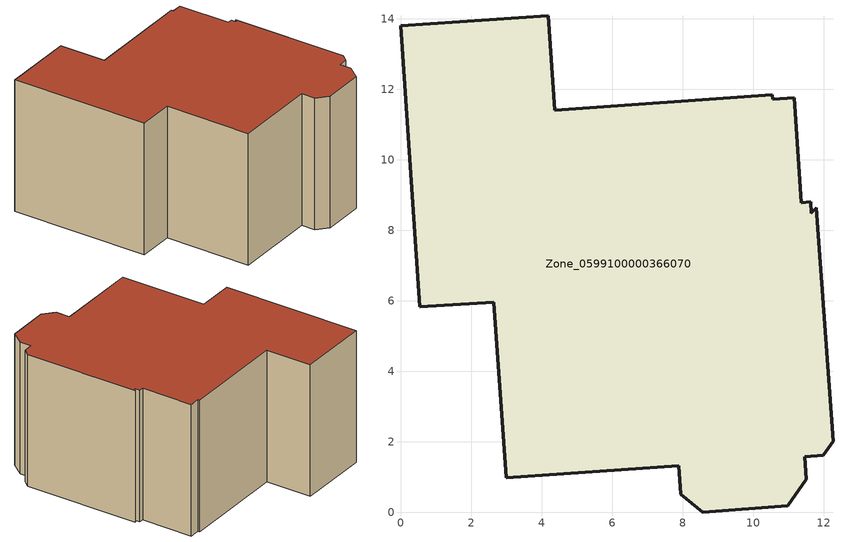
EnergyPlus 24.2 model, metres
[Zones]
Zone_0599100000366070
 floor ground (C_G): 11.51,0.93 10.99,0.19 8.56,0 7.95,0.52 7.89,1.32 3,0.98 2.65,5.96 0.54,5.83 0,13.8 4.18,14.08 4.38,11.4 10.55,11.84 10.56,11.71 11.16,11.75 11.37,8.79 11.63,8.8 11.65,8.48 11.79,8.64 12.27,2.02 11.98,1.62 11.46,1.57 z0
 wall outside (C_F): 4.38,11.4 4.18,14.08 0,13.8 0.54,5.83 2.65,5.96 3,0.98 7.89,1.32 7.95,0.52 8.56,0 10.99,0.19 11.51,0.93 11.46,1.57 11.98,1.62 12.27,2.02 11.79,8.64 11.65,8.48 11.63,8.8 11.37,8.79 11.16,11.75 10.56,11.71 10.55,11.84 4.38,11.4 z0:7.79
 roof outside (C_R): 12.27,2.02 11.79,8.64 11.65,8.48 11.63,8.8 11.37,8.79 11.16,11.75 10.56,11.71 10.55,11.84 4.38,11.4 4.18,14.08 0,13.8 0.54,5.83 2.65,5.96 3,0.98 7.89,1.32 7.95,0.52 8.56,0 10.99,0.19 11.51,0.93 11.46,1.57 11.98,1.62 z7.79
[BUILDING]
Pand.0599100000366070: North Axis=0; Terrain=City; Loads Convergence Tolerance Value=0.04; Temperature Convergence Tolerance Value=0.4; Solar Distribution=FullExterior; Maximum Number of Warmup Days=25; Minimum Number of Warmup Days=1
[Site:Location]
Rotterdam.The.Hague.AP_ZH_NLD Design_Conditions: Latitude=51.96; Longitude=4.45; Time Zone=1; Elevation=-4.5
[SITE:GROUNDTEMPERATURE:BUILDINGSURFACE]
18, 18, 18, 18, 18, 18, 18, 18, 18, 18, 18, 18
[MATERIAL] Thermal Absorptance=0.9; Solar Absorptance=0.7; Visible Absorptance=0.7
Name | Roughness | Thickness | Conductivity | Density | Specific Heat
G.D.1992-2005 | MediumSmooth | 0.15 | 0.06 | 540 | 1210
F.D.1992-2005 | Rough | 0.3 | 0.12 | 1920 | 840
R.D.1992-2005 | MediumRough | 0.2 | 0.08 | 1500 | 1000
[CONSTRUCTION]
C_G: G.D.1992-2005
C_F: F.D.1992-2005
C_R: R.D.1992-2005
[ZONE]
Zone_0599100000366070: Type=1; Multiplier=1; Ceiling Height=Autocalculate; Volume=Autocalculate; Floor Area=autocalculate; Part of Total Floor Area=Yes
[ZONEINFILTRATION:DESIGNFLOWRATE]
Infil_Zone_0599100000366070: Zone or ZoneList or Space or SpaceList=Zone_0599100000366070; Schedule=AlwaysOn; Design Flow Rate Calculation Method=Flow/Area; Flow Rate per Floor Area=0.0021; Constant Term Coefficient=1; Temperature Term Coefficient=0; Velocity Term Coefficient=0; Velocity Squared Term Coefficient=0
[HVACTEMPLATE:ZONE:IDEALLOADSAIRSYSTEM]
Zone_0599100000366070: Maximum Heating Supply Air Temperature=50; Minimum Cooling Supply Air Temperature=13; Maximum Heating Supply Air Humidity Ratio=0.0156; Minimum Cooling Supply Air Humidity Ratio=0.0077; Heating Limit=NoLimit; Cooling Limit=NoLimit; Dehumidification Control Type=ConstantSensibleHeatRatio; Cooling Sensible Heat Ratio=0.7; Dehumidification Setpoint=60; Humidification Control Type=None; Humidification Setpoint=30; Outdoor Air Method=None; Outdoor Air Flow Rate per Person=0.00944; Outdoor Air Flow Rate per Zone Floor Area=0; Outdoor Air Flow Rate per Zone=0; Demand Controlled Ventilation Type=None; Outdoor Air Economizer Type=NoEconomizer; Heat Recovery Type=None; Sensible Heat Recovery Effectiveness=0.7; Latent Heat Recovery Effectiveness=0.65
[ZONECONTROL:THERMOSTAT]
ThermostatControl_Zone_0599100000366070: Zone or ZoneList=Zone_0599100000366070; Control Type Schedule=DualSetpointControlType; Control 1=Thermostat_Zone_0599100000366070; Temperature Difference Between Cutout And Setpoint=0
[THERMOSTATSETPOINT:DUALSETPOINT]
Thermostat_Zone_0599100000366070: Heating Setpoint Temperature Schedule=HeatingSetpoint_Zone_0599100000366070; Cooling Setpoint Temperature Schedule=CoolingSetpoint_Zone_0599100000366070
[SCHEDULE:COMPACT]
HeatingSetpoint_Zone_0599100000366070: Through: 12/31, For: AllDays, Until: 24:00, 21
CoolingSetpoint_Zone_0599100000366070: Through: 12/31, For: AllDays, Until: 24:00, 24
DualSetpointControlType: Through: 12/31, For: AllDays, Until: 24:00, 4
AlwaysOn: Through: 12/31, For: AllDays, Until: 24:00, 1
